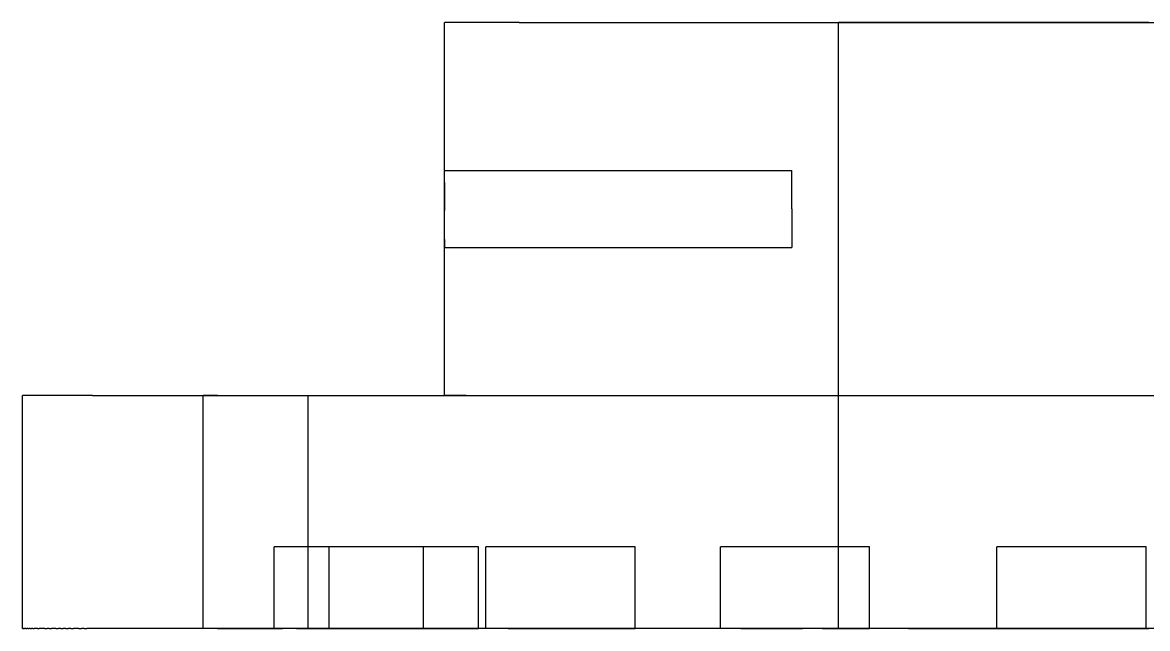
# Model space of a CAD drawing. Header units: millimetres. Extents: x -65 to 188, y -225 to 38.
# Drawn here: x -45 to 3.26, y -170 to -144 of the extents above; entities that cross this region are included whole.
import ezdxf

# ---------------------------------------------------------------- set-up
doc = ezdxf.new("R2010")
doc.units = ezdxf.units.MM
doc.layers.add('FRONT_XZ', color=7, linetype='Continuous')

msp = doc.modelspace()

# ---------------------------------------------------------------- linework, layer by layer
at = {"layer": 'FRONT_XZ'}
for p, q in [((-26.9, -160), (-26.9, -144)), ((-26.898, -144), (-26.9, -144)), ((-26.89, -144), (-26.898, -144)), ((-26.878, -144), (-26.89, -144)), ((-26.861, -144), (-26.878, -144)), ((-26.839, -144), (-26.861, -144)), ((-26.812, -144), (-26.839, -144)), ((-26.78, -144), (-26.812, -144)), ((-26.743, -144), (-26.78, -144)), ((-26.702, -144), (-26.743, -144)), ((-26.656, -144), (-26.702, -144)), ((-26.606, -144), (-26.656, -144)), ((-26.551, -144), (-26.606, -144)), ((-26.492, -144), (-26.551, -144)), ((-26.428, -144), (-26.492, -144)), ((-26.361, -144), (-26.428, -144)), ((-26.289, -144), (-26.361, -144)), ((-26.213, -144), (-26.289, -144)), ((-26.133, -144), (-26.213, -144)), ((-26.05, -144), (-26.133, -144)), ((-25.963, -144), (-26.05, -144)), ((-25.872, -144), (-25.963, -144)), ((-25.778, -144), (-25.872, -144)), ((-25.681, -144), (-25.778, -144)), ((-25.581, -144), (-25.681, -144)), ((-25.478, -144), (-25.581, -144)), ((-25.372, -144), (-25.478, -144)), ((-25.264, -144), (-25.372, -144)), ((-25.153, -144), (-25.264, -144)), ((-25.04, -144), (-25.153, -144)), ((-24.925, -144), (-25.04, -144)), ((-24.808, -144), (-24.925, -144)), ((-24.689, -144), (-24.808, -144)), ((-24.569, -144), (-24.689, -144)), ((-24.447, -144), (-24.569, -144)), ((-24.324, -144), (-24.447, -144)), ((-24.201, -144), (-24.324, -144)), ((-24.076, -144), (-24.201, -144)), ((-23.951, -144), (-24.076, -144)), ((-23.826, -144), (-23.951, -144)), ((-23.7, -144), (-23.826, -144)), ((-23.7, -144), (23.7, -144)), ((-10, -170), (-10, -144)), ((-9.992, -144), (-10, -144)), ((-9.968, -144), (-9.992, -144)), ((-9.929, -144), (-9.968, -144)), ((-9.874, -144), (-9.929, -144)), ((-9.803, -144), (-9.874, -144)), ((-9.717, -144), (-9.803, -144)), ((-9.615, -144), (-9.717, -144)), ((-9.498, -144), (-9.615, -144)), ((-9.366, -144), (-9.498, -144)), ((-9.22, -144), (-9.366, -144)), ((-9.058, -144), (-9.22, -144)), ((-8.883, -144), (-9.058, -144)), ((-8.693, -144), (-8.883, -144)), ((-8.49, -144), (-8.693, -144)), ((-8.273, -144), (-8.49, -144)), ((-8.043, -144), (-8.273, -144)), ((-7.801, -144), (-8.043, -144)), ((-7.546, -144), (-7.801, -144)), ((-7.279, -144), (-7.546, -144)), ((-7, -144), (-7.279, -144)), ((-6.711, -144), (-7, -144)), ((-6.411, -144), (-6.711, -144)), ((-6.101, -144), (-6.411, -144)), ((-5.781, -144), (-6.101, -144)), ((-5.452, -144), (-5.781, -144)), ((-5.114, -144), (-5.452, -144)), ((-4.769, -144), (-5.114, -144)), ((-4.415, -144), (-4.769, -144)), ((-4.055, -144), (-4.415, -144)), ((-3.689, -144), (-4.055, -144)), ((-3.316, -144), (-3.689, -144)), ((-2.939, -144), (-3.316, -144)), ((-2.556, -144), (-2.939, -144)), ((-2.17, -144), (-2.556, -144)), ((-1.78, -144), (-2.17, -144)), ((-1.387, -144), (-1.78, -144)), ((-0.993, -144), (-1.387, -144)), ((-0.596, -144), (-0.993, -144)), ((-0.199, -144), (-0.596, -144)), ((0.199, -144), (-0.199, -144)), ((0.596, -144), (0.199, -144)), ((0.993, -144), (0.596, -144)), ((1.387, -144), (0.993, -144)), ((1.78, -144), (1.387, -144)), ((2.17, -144), (1.78, -144)), ((2.556, -144), (2.17, -144)), ((2.939, -144), (2.556, -144)), ((3.316, -144), (2.939, -144)), ((-26.9, -150.353), (-26.9, -150.35)), ((-26.9, -150.35), (-12, -150.35)), ((-26.9, -150.358), (-26.9, -150.353)), ((-26.9, -150.366), (-26.9, -150.358)), ((-26.9, -150.376), (-26.9, -150.366)), ((-26.9, -150.389), (-26.9, -150.376)), ((-26.9, -150.405), (-26.9, -150.389)), ((-26.9, -150.423), (-26.9, -150.405)), ((-26.9, -150.443), (-26.9, -150.423)), ((-26.9, -150.466), (-26.9, -150.443)), ((-26.9, -150.492), (-26.9, -150.466)), ((-26.9, -150.52), (-26.9, -150.492)), ((-26.9, -150.55), (-26.9, -150.52)), ((-26.9, -150.582), (-26.9, -150.55)), ((-12, -150.353), (-12, -150.35)), ((-12, -150.358), (-12, -150.353)), ((-12, -150.366), (-12, -150.358)), ((-12, -150.376), (-12, -150.366)), ((-12, -150.389), (-12, -150.376)), ((-12, -150.405), (-12, -150.389)), ((-12, -150.423), (-12, -150.405)), ((-12, -150.443), (-12, -150.423)), ((-12, -150.466), (-12, -150.443)), ((-12, -150.492), (-12, -150.466)), ((-12, -150.52), (-12, -150.492)), ((-12, -150.55), (-12, -150.52)), ((-12, -150.582), (-12, -150.55)), ((-26.9, -150.617), (-26.9, -150.582)), ((-26.9, -150.654), (-26.9, -150.617)), ((-26.9, -150.693), (-26.9, -150.654)), ((-26.9, -150.734), (-26.9, -150.693)), ((-26.9, -150.777), (-26.9, -150.734)), ((-26.9, -150.822), (-26.9, -150.777)), ((-26.9, -150.869), (-26.9, -150.822)), ((-26.9, -150.869), (-26.9, -150.917)), ((-26.9, -150.917), (-26.9, -150.968)), ((-26.9, -150.968), (-26.9, -151.02)), ((-26.9, -151.02), (-26.9, -151.073)), ((-12, -150.617), (-12, -150.582)), ((-12, -150.654), (-12, -150.617)), ((-12, -150.693), (-12, -150.654)), ((-12, -150.734), (-12, -150.693)), ((-12, -150.777), (-12, -150.734)), ((-12, -150.822), (-12, -150.777)), ((-12, -150.869), (-12, -150.822)), ((-12, -150.917), (-12, -150.869)), ((-12, -150.968), (-12, -150.917)), ((-12, -151.02), (-12, -150.968)), ((-12, -151.073), (-12, -151.02)), ((-26.9, -151.073), (-26.9, -151.128)), ((-26.9, -151.128), (-26.9, -151.184)), ((-26.9, -151.184), (-26.9, -151.242)), ((-26.9, -151.242), (-26.9, -151.301)), ((-26.9, -151.301), (-26.9, -151.361)), ((-26.9, -151.361), (-26.9, -151.422)), ((-26.9, -151.422), (-26.9, -151.484)), ((-26.9, -151.484), (-26.9, -151.547)), ((-12, -151.128), (-12, -151.073)), ((-12, -151.184), (-12, -151.128)), ((-12, -151.242), (-12, -151.184)), ((-12, -151.301), (-12, -151.242)), ((-12, -151.361), (-12, -151.301)), ((-12, -151.422), (-12, -151.361)), ((-12, -151.484), (-12, -151.422)), ((-12, -151.547), (-12, -151.484)), ((-26.9, -151.547), (-26.9, -151.61)), ((-26.9, -151.61), (-26.9, -151.674)), ((-26.9, -151.674), (-26.9, -151.739)), ((-26.9, -151.739), (-26.9, -151.804)), ((-26.9, -151.804), (-26.9, -151.869)), ((-26.9, -151.869), (-26.9, -151.934)), ((-26.9, -151.934), (-26.9, -152)), ((-26.9, -152), (-26.9, -152.066)), ((-12, -151.61), (-12, -151.547)), ((-12, -151.674), (-12, -151.61)), ((-12, -151.739), (-12, -151.674)), ((-12, -151.804), (-12, -151.739)), ((-12, -151.869), (-12, -151.804)), ((-12, -151.934), (-12, -151.869)), ((-12, -152), (-12, -151.934)), ((-12, -152), (-12, -152.066)), ((-26.9, -152.131), (-26.9, -152.066)), ((-26.9, -152.196), (-26.9, -152.131)), ((-26.9, -152.261), (-26.9, -152.196)), ((-26.9, -152.326), (-26.9, -152.261)), ((-26.9, -152.39), (-26.9, -152.326)), ((-26.9, -152.453), (-26.9, -152.39)), ((-26.9, -152.516), (-26.9, -152.453)), ((-12, -152.066), (-12, -152.131)), ((-12, -152.131), (-12, -152.196)), ((-12, -152.196), (-12, -152.261)), ((-12, -152.261), (-12, -152.326)), ((-12, -152.326), (-12, -152.39)), ((-12, -152.39), (-12, -152.453)), ((-12, -152.453), (-12, -152.516)), ((-26.9, -152.578), (-26.9, -152.516)), ((-26.9, -152.639), (-26.9, -152.578)), ((-26.9, -152.699), (-26.9, -152.639)), ((-26.9, -152.758), (-26.9, -152.699)), ((-26.9, -152.816), (-26.9, -152.758)), ((-26.9, -152.872), (-26.9, -152.816)), ((-26.9, -152.927), (-26.9, -152.872)), ((-26.9, -152.98), (-26.9, -152.927)), ((-12, -152.516), (-12, -152.578)), ((-12, -152.578), (-12, -152.639)), ((-12, -152.639), (-12, -152.699)), ((-12, -152.699), (-12, -152.758)), ((-12, -152.758), (-12, -152.816)), ((-12, -152.816), (-12, -152.872)), ((-12, -152.872), (-12, -152.927)), ((-12, -152.927), (-12, -152.98)), ((-26.9, -153.032), (-26.9, -152.98)), ((-26.9, -153.083), (-26.9, -153.032)), ((-26.9, -153.131), (-26.9, -153.083)), ((-26.9, -153.178), (-26.9, -153.131)), ((-26.9, -153.223), (-26.9, -153.178)), ((-26.9, -153.266), (-26.9, -153.223)), ((-26.9, -153.307), (-26.9, -153.266)), ((-26.9, -153.307), (-26.9, -153.346)), ((-26.9, -153.346), (-26.9, -153.383)), ((-26.9, -153.383), (-26.9, -153.418)), ((-26.9, -153.418), (-26.9, -153.45)), ((-26.9, -153.45), (-26.9, -153.48)), ((-12, -152.98), (-12, -153.032)), ((-12, -153.032), (-12, -153.083)), ((-12, -153.083), (-12, -153.131)), ((-12, -153.131), (-12, -153.178)), ((-12, -153.178), (-12, -153.223)), ((-12, -153.223), (-12, -153.266)), ((-12, -153.266), (-12, -153.307)), ((-12, -153.307), (-12, -153.346)), ((-12, -153.346), (-12, -153.383)), ((-12, -153.383), (-12, -153.418)), ((-12, -153.418), (-12, -153.45)), ((-12, -153.45), (-12, -153.48)), ((-26.9, -153.48), (-26.9, -153.508)), ((-26.9, -153.508), (-26.9, -153.534)), ((-26.9, -153.534), (-26.9, -153.557)), ((-26.9, -153.557), (-26.9, -153.577)), ((-26.9, -153.577), (-26.9, -153.595)), ((-26.9, -153.595), (-26.9, -153.611)), ((-26.9, -153.611), (-26.9, -153.624)), ((-26.9, -153.624), (-26.9, -153.634)), ((-26.9, -153.634), (-26.9, -153.642)), ((-26.9, -153.642), (-26.9, -153.647)), ((-26.9, -153.647), (-26.9, -153.65)), ((-26.9, -153.65), (-12, -153.65)), ((-12, -153.48), (-12, -153.508)), ((-12, -153.508), (-12, -153.534)), ((-12, -153.534), (-12, -153.557)), ((-12, -153.557), (-12, -153.577)), ((-12, -153.577), (-12, -153.595)), ((-12, -153.595), (-12, -153.611)), ((-12, -153.611), (-12, -153.624)), ((-12, -153.624), (-12, -153.634)), ((-12, -153.634), (-12, -153.642)), ((-12, -153.642), (-12, -153.647)), ((-12, -153.647), (-12, -153.65)), ((-45, -170), (-45, -160)), ((-44.998, -160), (-45, -160)), ((-44.991, -160), (-44.998, -160)), ((-44.979, -160), (-44.991, -160)), ((-44.963, -160), (-44.979, -160)), ((-44.942, -160), (-44.963, -160)), ((-44.917, -160), (-44.942, -160)), ((-44.887, -160), (-44.917, -160)), ((-44.853, -160), (-44.887, -160)), ((-44.815, -160), (-44.853, -160)), ((-44.772, -160), (-44.815, -160)), ((-44.724, -160), (-44.772, -160)), ((-44.673, -160), (-44.724, -160)), ((-44.617, -160), (-44.673, -160)), ((-44.558, -160), (-44.617, -160)), ((-44.494, -160), (-44.558, -160)), ((-44.427, -160), (-44.494, -160)), ((-44.356, -160), (-44.427, -160)), ((-44.281, -160), (-44.356, -160)), ((-44.203, -160), (-44.281, -160)), ((-44.121, -160), (-44.203, -160)), ((-44.036, -160), (-44.121, -160)), ((-43.948, -160), (-44.036, -160)), ((-43.857, -160), (-43.948, -160)), ((-43.763, -160), (-43.857, -160)), ((-43.667, -160), (-43.763, -160)), ((-43.567, -160), (-43.667, -160)), ((-43.466, -160), (-43.567, -160)), ((-43.362, -160), (-43.466, -160)), ((-43.256, -160), (-43.362, -160)), ((-43.148, -160), (-43.256, -160)), ((-43.038, -160), (-43.148, -160)), ((-42.927, -160), (-43.038, -160)), ((-42.814, -160), (-42.927, -160)), ((-42.7, -160), (-42.814, -160)), ((-42.585, -160), (-42.7, -160)), ((-42.469, -160), (-42.585, -160)), ((-42.353, -160), (-42.469, -160)), ((-42.235, -160), (-42.353, -160)), ((-42.118, -160), (-42.235, -160)), ((-42, -160), (-42.118, -160)), ((-42, -160), (42, -160)), ((-37.25, -170), (-37.25, -160)), ((-37.248, -160), (-37.25, -160)), ((-37.243, -160), (-37.248, -160)), ((-37.234, -160), (-37.243, -160)), ((-37.222, -160), (-37.234, -160)), ((-37.206, -160), (-37.222, -160)), ((-37.186, -160), (-37.206, -160)), ((-37.163, -160), (-37.186, -160)), ((-37.137, -160), (-37.163, -160)), ((-37.107, -160), (-37.137, -160)), ((-37.074, -160), (-37.107, -160)), ((-37.038, -160), (-37.074, -160)), ((-36.999, -160), (-37.038, -160)), ((-36.956, -160), (-36.999, -160)), ((-36.91, -160), (-36.956, -160)), ((-36.861, -160), (-36.91, -160)), ((-36.81, -160), (-36.861, -160)), ((-36.755, -160), (-36.81, -160)), ((-36.698, -160), (-36.755, -160)), ((-36.638, -160), (-36.698, -160)), ((-36.638, -160), (-36.575, -160)), ((-36.575, -160), (-36.51, -160)), ((-36.51, -160), (-36.442, -160)), ((-36.442, -160), (-36.373, -160)), ((-36.373, -160), (-36.301, -160)), ((-36.301, -160), (-36.227, -160)), ((-36.227, -160), (-36.151, -160)), ((-36.151, -160), (-36.073, -160)), ((-36.073, -160), (-35.993, -160)), ((-35.993, -160), (-35.912, -160)), ((-35.912, -160), (-35.83, -160)), ((-35.83, -160), (-35.746, -160)), ((-35.746, -160), (-35.661, -160)), ((-35.661, -160), (-35.575, -160)), ((-35.575, -160), (-35.488, -160)), ((-35.488, -160), (-35.4, -160)), ((-35.4, -160), (-35.312, -160)), ((-35.312, -160), (-35.223, -160)), ((-35.223, -160), (-35.134, -160)), ((-35.134, -160), (-35.045, -160)), ((-35.045, -160), (-34.955, -160)), ((-34.955, -160), (-34.866, -160)), ((-34.866, -160), (-34.777, -160)), ((-34.777, -160), (-34.688, -160)), ((-34.688, -160), (-34.6, -160)), ((-34.6, -160), (-34.512, -160)), ((-34.512, -160), (-34.425, -160)), ((-34.425, -160), (-34.339, -160)), ((-34.339, -160), (-34.254, -160)), ((-34.254, -160), (-34.17, -160)), ((-34.17, -160), (-34.088, -160)), ((-34.088, -160), (-34.007, -160)), ((-34.007, -160), (-33.927, -160)), ((-33.927, -160), (-33.849, -160)), ((-33.849, -160), (-33.773, -160)), ((-33.773, -160), (-33.699, -160)), ((-33.699, -160), (-33.627, -160)), ((-33.627, -160), (-33.558, -160)), ((-33.558, -160), (-33.49, -160)), ((-33.49, -160), (-33.425, -160)), ((-33.425, -160), (-33.362, -160)), ((-33.362, -160), (-33.302, -160)), ((-33.302, -160), (-33.245, -160)), ((-33.245, -160), (-33.19, -160)), ((-33.19, -160), (-33.139, -160)), ((-33.139, -160), (-33.09, -160)), ((-33.09, -160), (-33.044, -160)), ((-33.044, -160), (-33.001, -160)), ((-33.001, -160), (-32.962, -160)), ((-32.962, -160), (-32.926, -160)), ((-32.926, -160), (-32.893, -160)), ((-32.893, -160), (-32.863, -160)), ((-32.863, -160), (-32.837, -160)), ((-32.837, -160), (-32.814, -160)), ((-32.814, -160), (-32.794, -160)), ((-32.794, -160), (-32.778, -160)), ((-32.778, -160), (-32.766, -160)), ((-32.766, -160), (-32.757, -160)), ((-32.757, -160), (-32.752, -160)), ((-32.752, -160), (-32.75, -160)), ((-32.75, -170), (-32.75, -160)), ((-26.898, -160), (-26.9, -160)), ((-26.89, -160), (-26.898, -160)), ((-26.878, -160), (-26.89, -160)), ((-26.861, -160), (-26.878, -160)), ((-26.839, -160), (-26.861, -160)), ((-26.812, -160), (-26.839, -160)), ((-26.78, -160), (-26.812, -160)), ((-26.743, -160), (-26.78, -160)), ((-26.702, -160), (-26.743, -160)), ((-26.656, -160), (-26.702, -160)), ((-26.606, -160), (-26.656, -160)), ((-26.551, -160), (-26.606, -160)), ((-26.492, -160), (-26.551, -160)), ((-26.428, -160), (-26.492, -160)), ((-26.361, -160), (-26.428, -160)), ((-26.289, -160), (-26.361, -160)), ((-26.213, -160), (-26.289, -160)), ((-26.133, -160), (-26.213, -160)), ((-26.05, -160), (-26.133, -160)), ((-25.963, -160), (-26.05, -160)), ((-25.963, -160), (-25.872, -160)), ((-25.872, -160), (-25.778, -160)), ((-25.778, -160), (-25.681, -160)), ((-25.681, -160), (-25.581, -160)), ((-25.581, -160), (-25.478, -160)), ((-25.478, -160), (-25.372, -160)), ((-25.372, -160), (-25.264, -160)), ((-25.264, -160), (-25.153, -160)), ((-25.153, -160), (-25.04, -160)), ((-25.04, -160), (-24.925, -160)), ((-24.925, -160), (-24.808, -160)), ((-24.808, -160), (-24.689, -160)), ((-24.689, -160), (-24.569, -160)), ((-24.569, -160), (-24.447, -160)), ((-24.447, -160), (-24.324, -160)), ((-24.324, -160), (-24.201, -160)), ((-24.201, -160), (-24.076, -160)), ((-24.076, -160), (-23.951, -160)), ((-23.951, -160), (-23.826, -160)), ((-23.826, -160), (-23.7, -160)), ((-23.7, -160), (23.7, -160)), ((-34.2, -170), (-34.2, -166.5)), ((-34.197, -166.5), (-34.2, -166.5)), ((-34.19, -166.5), (-34.197, -166.5)), ((-34.177, -166.5), (-34.19, -166.5)), ((-34.16, -166.5), (-34.177, -166.5)), ((-34.137, -166.5), (-34.16, -166.5)), ((-34.109, -166.5), (-34.137, -166.5)), ((-34.077, -166.5), (-34.109, -166.5)), ((-34.039, -166.5), (-34.077, -166.5)), ((-33.997, -166.5), (-34.039, -166.5)), ((-33.95, -166.5), (-33.997, -166.5)), ((-33.899, -166.5), (-33.95, -166.5)), ((-33.843, -166.5), (-33.899, -166.5)), ((-33.782, -166.5), (-33.843, -166.5)), ((-33.717, -166.5), (-33.782, -166.5)), ((-33.647, -166.5), (-33.717, -166.5)), ((-33.574, -166.5), (-33.647, -166.5)), ((-33.496, -166.5), (-33.574, -166.5)), ((-33.415, -166.5), (-33.496, -166.5)), ((-33.329, -166.5), (-33.415, -166.5)), ((-33.24, -166.5), (-33.329, -166.5)), ((-33.148, -166.5), (-33.24, -166.5)), ((-33.051, -166.5), (-33.148, -166.5)), ((-32.952, -166.5), (-33.051, -166.5)), ((-32.85, -166.5), (-32.952, -166.5)), ((-32.745, -166.5), (-32.85, -166.5)), ((-32.637, -166.5), (-32.745, -166.5)), ((-32.526, -166.5), (-32.637, -166.5)), ((-32.413, -166.5), (-32.526, -166.5)), ((-32.298, -166.5), (-32.413, -166.5)), ((-32.18, -166.5), (-32.298, -166.5)), ((-32.061, -166.5), (-32.18, -166.5)), ((-31.94, -166.5), (-32.061, -166.5)), ((-31.818, -166.5), (-31.94, -166.5)), ((-31.84, -170), (-31.84, -166.5)), ((-31.838, -166.5), (-31.84, -166.5)), ((-31.83, -166.5), (-31.838, -166.5)), ((-31.818, -166.5), (-31.83, -166.5)), ((-31.8, -166.5), (-31.818, -166.5)), ((-31.694, -166.5), (-31.818, -166.5)), ((-31.777, -166.5), (-31.8, -166.5)), ((-31.75, -166.5), (-31.777, -166.5)), ((-31.717, -166.5), (-31.75, -166.5)), ((-31.68, -166.5), (-31.717, -166.5)), ((-31.57, -166.5), (-31.694, -166.5)), ((-31.637, -166.5), (-31.68, -166.5)), ((-31.591, -166.5), (-31.637, -166.5)), ((-31.539, -166.5), (-31.591, -166.5)), ((-31.444, -166.5), (-31.57, -166.5)), ((-31.483, -166.5), (-31.539, -166.5)), ((-31.422, -166.5), (-31.483, -166.5)), ((-31.318, -166.5), (-31.444, -166.5)), ((-31.357, -166.5), (-31.422, -166.5)), ((-31.288, -166.5), (-31.357, -166.5)), ((-31.191, -166.5), (-31.318, -166.5)), ((-31.214, -166.5), (-31.288, -166.5)), ((-31.136, -166.5), (-31.214, -166.5)), ((-31.064, -166.5), (-31.191, -166.5)), ((-31.055, -166.5), (-31.136, -166.5)), ((-30.936, -166.5), (-31.064, -166.5)), ((-30.969, -166.5), (-31.055, -166.5)), ((-30.88, -166.5), (-30.969, -166.5)), ((-30.809, -166.5), (-30.936, -166.5)), ((-30.788, -166.5), (-30.88, -166.5)), ((-30.682, -166.5), (-30.809, -166.5)), ((-30.692, -166.5), (-30.788, -166.5)), ((-30.593, -166.5), (-30.692, -166.5)), ((-30.556, -166.5), (-30.682, -166.5)), ((-30.49, -166.5), (-30.593, -166.5)), ((-30.43, -166.5), (-30.556, -166.5)), ((-30.385, -166.5), (-30.49, -166.5)), ((-30.306, -166.5), (-30.43, -166.5)), ((-30.277, -166.5), (-30.385, -166.5)), ((-30.182, -166.5), (-30.306, -166.5)), ((-30.166, -166.5), (-30.277, -166.5)), ((-30.06, -166.5), (-30.182, -166.5)), ((-30.053, -166.5), (-30.166, -166.5)), ((-29.939, -166.5), (-30.06, -166.5)), ((-29.938, -166.5), (-30.053, -166.5)), ((-29.82, -166.5), (-29.939, -166.5)), ((-29.821, -166.5), (-29.938, -166.5)), ((-29.701, -166.5), (-29.821, -166.5)), ((-29.702, -166.5), (-29.82, -166.5)), ((-29.587, -166.5), (-29.702, -166.5)), ((-29.581, -166.5), (-29.701, -166.5)), ((-29.474, -166.5), (-29.587, -166.5)), ((-29.458, -166.5), (-29.581, -166.5)), ((-29.363, -166.5), (-29.474, -166.5)), ((-29.335, -166.5), (-29.458, -166.5)), ((-29.255, -166.5), (-29.363, -166.5)), ((-29.21, -166.5), (-29.335, -166.5)), ((-29.15, -166.5), (-29.255, -166.5)), ((-29.084, -166.5), (-29.21, -166.5)), ((-29.048, -166.5), (-29.15, -166.5)), ((-28.958, -166.5), (-29.084, -166.5)), ((-28.948, -166.5), (-29.048, -166.5)), ((-28.831, -166.5), (-28.958, -166.5)), ((-28.852, -166.5), (-28.948, -166.5)), ((-28.76, -166.5), (-28.852, -166.5)), ((-28.704, -166.5), (-28.831, -166.5)), ((-28.671, -166.5), (-28.76, -166.5)), ((-28.577, -166.5), (-28.704, -166.5)), ((-28.585, -166.5), (-28.671, -166.5)), ((-28.504, -166.5), (-28.585, -166.5)), ((-28.449, -166.5), (-28.577, -166.5)), ((-28.426, -166.5), (-28.504, -166.5)), ((-28.323, -166.5), (-28.449, -166.5)), ((-28.353, -166.5), (-28.426, -166.5)), ((-28.283, -166.5), (-28.353, -166.5)), ((-28.196, -166.5), (-28.323, -166.5)), ((-28.218, -166.5), (-28.283, -166.5)), ((-28.157, -166.5), (-28.218, -166.5)), ((-28.071, -166.5), (-28.196, -166.5)), ((-28.101, -166.5), (-28.157, -166.5)), ((-28.05, -166.5), (-28.101, -166.5)), ((-27.946, -166.5), (-28.071, -166.5)), ((-28.003, -166.5), (-28.05, -166.5)), ((-27.961, -166.5), (-28.003, -166.5)), ((-27.923, -166.5), (-27.961, -166.5)), ((-27.822, -166.5), (-27.946, -166.5)), ((-27.891, -166.5), (-27.923, -166.5)), ((-27.863, -166.5), (-27.891, -166.5)), ((-27.84, -166.5), (-27.863, -166.5)), ((-27.823, -166.5), (-27.84, -166.5)), ((-27.81, -166.5), (-27.823, -166.5)), ((-27.7, -166.5), (-27.822, -166.5)), ((-27.803, -166.5), (-27.81, -166.5)), ((-27.8, -166.5), (-27.803, -166.5)), ((-27.8, -170), (-27.8, -166.5)), ((-27.579, -166.5), (-27.7, -166.5)), ((-27.46, -166.5), (-27.579, -166.5)), ((-27.343, -166.5), (-27.46, -166.5)), ((-27.227, -166.5), (-27.343, -166.5)), ((-27.114, -166.5), (-27.227, -166.5)), ((-27.004, -166.5), (-27.114, -166.5)), ((-26.896, -166.5), (-27.004, -166.5)), ((-26.79, -166.5), (-26.896, -166.5)), ((-26.688, -166.5), (-26.79, -166.5)), ((-26.589, -166.5), (-26.688, -166.5)), ((-26.493, -166.5), (-26.589, -166.5)), ((-26.4, -166.5), (-26.493, -166.5)), ((-26.311, -166.5), (-26.4, -166.5)), ((-26.226, -166.5), (-26.311, -166.5)), ((-26.144, -166.5), (-26.226, -166.5)), ((-26.066, -166.5), (-26.144, -166.5)), ((-25.993, -166.5), (-26.066, -166.5)), ((-25.924, -166.5), (-25.993, -166.5)), ((-25.858, -166.5), (-25.924, -166.5)), ((-25.798, -166.5), (-25.858, -166.5)), ((-25.742, -166.5), (-25.798, -166.5)), ((-25.69, -166.5), (-25.742, -166.5)), ((-25.643, -166.5), (-25.69, -166.5)), ((-25.601, -166.5), (-25.643, -166.5)), ((-25.563, -166.5), (-25.601, -166.5)), ((-25.531, -166.5), (-25.563, -166.5)), ((-25.503, -166.5), (-25.531, -166.5)), ((-25.481, -166.5), (-25.503, -166.5)), ((-25.463, -166.5), (-25.481, -166.5)), ((-25.45, -166.5), (-25.463, -166.5)), ((-25.443, -166.5), (-25.45, -166.5)), ((-25.44, -166.5), (-25.443, -166.5)), ((-25.44, -170), (-25.44, -166.5)), ((-25.12, -170), (-25.12, -166.5)), ((-25.118, -166.5), (-25.12, -166.5)), ((-25.11, -166.5), (-25.118, -166.5)), ((-25.098, -166.5), (-25.11, -166.5)), ((-25.08, -166.5), (-25.098, -166.5)), ((-25.057, -166.5), (-25.08, -166.5)), ((-25.03, -166.5), (-25.057, -166.5)), ((-24.997, -166.5), (-25.03, -166.5)), ((-24.96, -166.5), (-24.997, -166.5)), ((-24.918, -166.5), (-24.96, -166.5)), ((-24.871, -166.5), (-24.918, -166.5)), ((-24.819, -166.5), (-24.871, -166.5)), ((-24.763, -166.5), (-24.819, -166.5)), ((-24.702, -166.5), (-24.763, -166.5)), ((-24.637, -166.5), (-24.702, -166.5)), ((-24.568, -166.5), (-24.637, -166.5)), ((-24.494, -166.5), (-24.568, -166.5)), ((-24.416, -166.5), (-24.494, -166.5)), ((-24.335, -166.5), (-24.416, -166.5)), ((-24.25, -166.5), (-24.335, -166.5)), ((-24.16, -166.5), (-24.25, -166.5)), ((-24.068, -166.5), (-24.16, -166.5)), ((-23.972, -166.5), (-24.068, -166.5)), ((-23.873, -166.5), (-23.972, -166.5)), ((-23.77, -166.5), (-23.873, -166.5)), ((-23.665, -166.5), (-23.77, -166.5)), ((-23.557, -166.5), (-23.665, -166.5)), ((-23.446, -166.5), (-23.557, -166.5)), ((-23.333, -166.5), (-23.446, -166.5)), ((-23.218, -166.5), (-23.333, -166.5)), ((-23.101, -166.5), (-23.218, -166.5)), ((-22.981, -166.5), (-23.101, -166.5)), ((-22.861, -166.5), (-22.981, -166.5)), ((-22.738, -166.5), (-22.861, -166.5)), ((-22.615, -166.5), (-22.738, -166.5)), ((-22.49, -166.5), (-22.615, -166.5)), ((-22.364, -166.5), (-22.49, -166.5)), ((-22.238, -166.5), (-22.364, -166.5)), ((-22.111, -166.5), (-22.238, -166.5)), ((-21.984, -166.5), (-22.111, -166.5)), ((-21.857, -166.5), (-21.984, -166.5)), ((-21.73, -166.5), (-21.857, -166.5)), ((-21.603, -166.5), (-21.73, -166.5)), ((-21.476, -166.5), (-21.603, -166.5)), ((-21.351, -166.5), (-21.476, -166.5)), ((-21.226, -166.5), (-21.351, -166.5)), ((-21.102, -166.5), (-21.226, -166.5)), ((-20.98, -166.5), (-21.102, -166.5)), ((-20.859, -166.5), (-20.98, -166.5)), ((-20.74, -166.5), (-20.859, -166.5)), ((-20.623, -166.5), (-20.74, -166.5)), ((-20.507, -166.5), (-20.623, -166.5)), ((-20.394, -166.5), (-20.507, -166.5)), ((-20.284, -166.5), (-20.394, -166.5)), ((-20.176, -166.5), (-20.284, -166.5)), ((-20.07, -166.5), (-20.176, -166.5)), ((-19.968, -166.5), (-20.07, -166.5)), ((-19.869, -166.5), (-19.968, -166.5)), ((-19.773, -166.5), (-19.869, -166.5)), ((-19.68, -166.5), (-19.773, -166.5)), ((-19.591, -166.5), (-19.68, -166.5)), ((-19.506, -166.5), (-19.591, -166.5)), ((-19.424, -166.5), (-19.506, -166.5)), ((-19.346, -166.5), (-19.424, -166.5)), ((-19.273, -166.5), (-19.346, -166.5)), ((-19.204, -166.5), (-19.273, -166.5)), ((-19.138, -166.5), (-19.204, -166.5)), ((-19.078, -166.5), (-19.138, -166.5)), ((-19.022, -166.5), (-19.078, -166.5)), ((-18.97, -166.5), (-19.022, -166.5)), ((-18.923, -166.5), (-18.97, -166.5)), ((-18.881, -166.5), (-18.923, -166.5)), ((-18.843, -166.5), (-18.881, -166.5)), ((-18.811, -166.5), (-18.843, -166.5)), ((-18.783, -166.5), (-18.811, -166.5)), ((-18.761, -166.5), (-18.783, -166.5)), ((-18.743, -166.5), (-18.761, -166.5)), ((-18.73, -166.5), (-18.743, -166.5)), ((-18.723, -166.5), (-18.73, -166.5)), ((-18.72, -166.5), (-18.723, -166.5)), ((-18.72, -170), (-18.72, -166.5)), ((-15.063, -170), (-15.063, -166.5)), ((-15.061, -166.5), (-15.063, -166.5)), ((-15.053, -166.5), (-15.061, -166.5)), ((-15.04, -166.5), (-15.053, -166.5)), ((-15.023, -166.5), (-15.04, -166.5)), ((-15, -166.5), (-15.023, -166.5)), ((-14.973, -166.5), (-15, -166.5)), ((-14.94, -166.5), (-14.973, -166.5)), ((-14.903, -166.5), (-14.94, -166.5)), ((-14.86, -166.5), (-14.903, -166.5)), ((-14.813, -166.5), (-14.86, -166.5)), ((-14.762, -166.5), (-14.813, -166.5)), ((-14.706, -166.5), (-14.762, -166.5)), ((-14.645, -166.5), (-14.706, -166.5)), ((-14.58, -166.5), (-14.645, -166.5)), ((-14.511, -166.5), (-14.58, -166.5)), ((-14.437, -166.5), (-14.511, -166.5)), ((-14.359, -166.5), (-14.437, -166.5)), ((-14.278, -166.5), (-14.359, -166.5)), ((-14.192, -166.5), (-14.278, -166.5)), ((-14.103, -166.5), (-14.192, -166.5)), ((-14.011, -166.5), (-14.103, -166.5)), ((-13.915, -166.5), (-14.011, -166.5)), ((-13.815, -166.5), (-13.915, -166.5)), ((-13.713, -166.5), (-13.815, -166.5)), ((-13.608, -166.5), (-13.713, -166.5)), ((-13.5, -166.5), (-13.608, -166.5)), ((-13.389, -166.5), (-13.5, -166.5)), ((-13.276, -166.5), (-13.389, -166.5)), ((-13.161, -166.5), (-13.276, -166.5)), ((-13.044, -166.5), (-13.161, -166.5)), ((-12.924, -166.5), (-13.044, -166.5)), ((-12.804, -166.5), (-12.924, -166.5)), ((-12.681, -166.5), (-12.804, -166.5)), ((-12.558, -166.5), (-12.681, -166.5)), ((-12.433, -166.5), (-12.558, -166.5)), ((-12.307, -166.5), (-12.433, -166.5)), ((-12.181, -166.5), (-12.307, -166.5)), ((-12.054, -166.5), (-12.181, -166.5)), ((-11.927, -166.5), (-12.054, -166.5)), ((-11.8, -166.5), (-11.927, -166.5)), ((-11.672, -166.5), (-11.8, -166.5)), ((-11.546, -166.5), (-11.672, -166.5)), ((-11.419, -166.5), (-11.546, -166.5)), ((-11.294, -166.5), (-11.419, -166.5)), ((-11.169, -166.5), (-11.294, -166.5)), ((-11.045, -166.5), (-11.169, -166.5)), ((-10.923, -166.5), (-11.045, -166.5)), ((-10.802, -166.5), (-10.923, -166.5)), ((-10.683, -166.5), (-10.802, -166.5)), ((-10.566, -166.5), (-10.683, -166.5)), ((-10.45, -166.5), (-10.566, -166.5)), ((-10.337, -166.5), (-10.45, -166.5)), ((-10.227, -166.5), (-10.337, -166.5)), ((-10.119, -166.5), (-10.227, -166.5)), ((-10.013, -166.5), (-10.119, -166.5)), ((-9.911, -166.5), (-10.013, -166.5)), ((-9.812, -166.5), (-9.911, -166.5)), ((-9.716, -166.5), (-9.812, -166.5)), ((-9.623, -166.5), (-9.716, -166.5)), ((-9.534, -166.5), (-9.623, -166.5)), ((-9.449, -166.5), (-9.534, -166.5)), ((-9.367, -166.5), (-9.449, -166.5)), ((-9.289, -166.5), (-9.367, -166.5)), ((-9.216, -166.5), (-9.289, -166.5)), ((-9.146, -166.5), (-9.216, -166.5)), ((-9.081, -166.5), (-9.146, -166.5)), ((-9.021, -166.5), (-9.081, -166.5)), ((-8.964, -166.5), (-9.021, -166.5)), ((-8.913, -166.5), (-8.964, -166.5)), ((-8.866, -166.5), (-8.913, -166.5)), ((-8.824, -166.5), (-8.866, -166.5)), ((-8.786, -166.5), (-8.824, -166.5)), ((-8.754, -166.5), (-8.786, -166.5)), ((-8.726, -166.5), (-8.754, -166.5)), ((-8.704, -166.5), (-8.726, -166.5)), ((-8.686, -166.5), (-8.704, -166.5)), ((-8.673, -166.5), (-8.686, -166.5)), ((-8.666, -166.5), (-8.673, -166.5)), ((-8.663, -166.5), (-8.666, -166.5)), ((-8.663, -170), (-8.663, -166.5)), ((-3.2, -170), (-3.2, -166.5)), ((-3.197, -166.5), (-3.2, -166.5)), ((-3.19, -166.5), (-3.197, -166.5)), ((-3.177, -166.5), (-3.19, -166.5)), ((-3.16, -166.5), (-3.177, -166.5)), ((-3.137, -166.5), (-3.16, -166.5)), ((-3.109, -166.5), (-3.137, -166.5)), ((-3.077, -166.5), (-3.109, -166.5)), ((-3.039, -166.5), (-3.077, -166.5)), ((-2.997, -166.5), (-3.039, -166.5)), ((-2.95, -166.5), (-2.997, -166.5)), ((-2.899, -166.5), (-2.95, -166.5)), ((-2.843, -166.5), (-2.899, -166.5)), ((-2.782, -166.5), (-2.843, -166.5)), ((-2.717, -166.5), (-2.782, -166.5)), ((-2.647, -166.5), (-2.717, -166.5)), ((-2.574, -166.5), (-2.647, -166.5)), ((-2.496, -166.5), (-2.574, -166.5)), ((-2.415, -166.5), (-2.496, -166.5)), ((-2.329, -166.5), (-2.415, -166.5)), ((-2.24, -166.5), (-2.329, -166.5)), ((-2.148, -166.5), (-2.24, -166.5)), ((-2.051, -166.5), (-2.148, -166.5)), ((-1.952, -166.5), (-2.051, -166.5)), ((-1.85, -166.5), (-1.952, -166.5)), ((-1.745, -166.5), (-1.85, -166.5)), ((-1.637, -166.5), (-1.745, -166.5)), ((-1.526, -166.5), (-1.637, -166.5)), ((-1.413, -166.5), (-1.526, -166.5)), ((-1.298, -166.5), (-1.413, -166.5)), ((-1.18, -166.5), (-1.298, -166.5)), ((-1.061, -166.5), (-1.18, -166.5)), ((-0.94, -166.5), (-1.061, -166.5)), ((-0.818, -166.5), (-0.94, -166.5)), ((-0.694, -166.5), (-0.818, -166.5)), ((-0.57, -166.5), (-0.694, -166.5)), ((-0.444, -166.5), (-0.57, -166.5)), ((-0.318, -166.5), (-0.444, -166.5)), ((-0.191, -166.5), (-0.318, -166.5)), ((-0.064, -166.5), (-0.191, -166.5)), ((0.064, -166.5), (-0.064, -166.5)), ((0.191, -166.5), (0.064, -166.5)), ((0.318, -166.5), (0.191, -166.5)), ((0.444, -166.5), (0.318, -166.5)), ((0.57, -166.5), (0.444, -166.5)), ((0.694, -166.5), (0.57, -166.5)), ((0.818, -166.5), (0.694, -166.5)), ((0.94, -166.5), (0.818, -166.5)), ((1.061, -166.5), (0.94, -166.5)), ((1.18, -166.5), (1.061, -166.5)), ((1.298, -166.5), (1.18, -166.5)), ((1.413, -166.5), (1.298, -166.5)), ((1.526, -166.5), (1.413, -166.5)), ((1.637, -166.5), (1.526, -166.5)), ((1.745, -166.5), (1.637, -166.5)), ((1.85, -166.5), (1.745, -166.5)), ((1.952, -166.5), (1.85, -166.5)), ((2.051, -166.5), (1.952, -166.5)), ((2.148, -166.5), (2.051, -166.5)), ((2.24, -166.5), (2.148, -166.5)), ((2.329, -166.5), (2.24, -166.5)), ((2.415, -166.5), (2.329, -166.5)), ((2.496, -166.5), (2.415, -166.5)), ((2.574, -166.5), (2.496, -166.5)), ((2.647, -166.5), (2.574, -166.5)), ((2.717, -166.5), (2.647, -166.5)), ((2.782, -166.5), (2.717, -166.5)), ((2.843, -166.5), (2.782, -166.5)), ((2.899, -166.5), (2.843, -166.5)), ((2.95, -166.5), (2.899, -166.5)), ((2.997, -166.5), (2.95, -166.5)), ((3.039, -166.5), (2.997, -166.5)), ((3.077, -166.5), (3.039, -166.5)), ((3.109, -166.5), (3.077, -166.5)), ((3.137, -166.5), (3.109, -166.5)), ((3.16, -166.5), (3.137, -166.5)), ((3.177, -166.5), (3.16, -166.5)), ((3.19, -166.5), (3.177, -166.5)), ((3.197, -166.5), (3.19, -166.5)), ((3.2, -166.5), (3.197, -166.5)), ((3.2, -170), (3.2, -166.5)), ((-44.998, -170), (-45, -170)), ((-44.998, -170), (-44.991, -170)), ((-44.979, -170), (-44.991, -170)), ((-44.979, -170), (-44.963, -170)), ((-44.942, -170), (-44.963, -170)), ((-44.942, -170), (-44.917, -170)), ((-44.887, -170), (-44.917, -170)), ((-44.853, -170), (-44.887, -170)), ((-44.853, -170), (-44.815, -170)), ((-44.772, -170), (-44.815, -170)), ((-44.772, -170), (-44.724, -170)), ((-44.673, -170), (-44.724, -170)), ((-44.673, -170), (-44.617, -170)), ((-44.558, -170), (-44.617, -170)), ((-44.558, -170), (-44.494, -170)), ((-44.427, -170), (-44.494, -170)), ((-44.356, -170), (-44.427, -170)), ((-44.356, -170), (-44.281, -170)), ((-44.203, -170), (-44.281, -170)), ((-44.121, -170), (-44.203, -170)), ((-44.036, -170), (-44.121, -170)), ((-44.036, -170), (-43.948, -170)), ((-43.857, -170), (-43.948, -170)), ((-43.857, -170), (-43.763, -170)), ((-43.667, -170), (-43.763, -170)), ((-43.567, -170), (-43.667, -170)), ((-43.567, -170), (-43.466, -170)), ((-43.362, -170), (-43.466, -170)), ((-43.362, -170), (-43.256, -170)), ((-43.148, -170), (-43.256, -170)), ((-43.148, -170), (-43.038, -170)), ((-42.927, -170), (-43.038, -170)), ((-42.927, -170), (-42.814, -170)), ((-42.7, -170), (-42.814, -170)), ((-42.585, -170), (-42.7, -170)), ((-42.585, -170), (-42.469, -170)), ((-42.353, -170), (-42.469, -170)), ((-42.353, -170), (-42.235, -170)), ((-42.118, -170), (-42.235, -170)), ((-42, -170), (-42.118, -170)), ((42, -170), (-42, -170)), ((-37.248, -170), (-37.25, -170)), ((-37.243, -170), (-37.248, -170)), ((-37.234, -170), (-37.243, -170)), ((-37.222, -170), (-37.234, -170)), ((-37.206, -170), (-37.222, -170)), ((-37.186, -170), (-37.206, -170)), ((-37.163, -170), (-37.186, -170)), ((-37.137, -170), (-37.163, -170)), ((-37.107, -170), (-37.137, -170)), ((-37.074, -170), (-37.107, -170)), ((-37.038, -170), (-37.074, -170)), ((-36.999, -170), (-37.038, -170)), ((-36.956, -170), (-36.999, -170)), ((-36.91, -170), (-36.956, -170)), ((-36.861, -170), (-36.91, -170)), ((-36.81, -170), (-36.861, -170)), ((-36.755, -170), (-36.81, -170)), ((-36.698, -170), (-36.755, -170)), ((-36.638, -170), (-36.698, -170)), ((-36.638, -170), (-36.575, -170)), ((-36.575, -170), (-36.51, -170)), ((-36.51, -170), (-36.442, -170)), ((-36.442, -170), (-36.373, -170)), ((-36.373, -170), (-36.301, -170)), ((-36.301, -170), (-36.227, -170)), ((-36.227, -170), (-36.151, -170)), ((-36.151, -170), (-36.073, -170)), ((-36.073, -170), (-35.993, -170)), ((-35.993, -170), (-35.912, -170)), ((-35.912, -170), (-35.83, -170)), ((-35.83, -170), (-35.746, -170)), ((-35.746, -170), (-35.661, -170)), ((-35.661, -170), (-35.575, -170)), ((-35.575, -170), (-35.488, -170)), ((-35.488, -170), (-35.4, -170)), ((-35.4, -170), (-35.312, -170)), ((-35.312, -170), (-35.223, -170)), ((-35.223, -170), (-35.134, -170)), ((-35.134, -170), (-35.045, -170)), ((-35.045, -170), (-34.955, -170)), ((-34.955, -170), (-34.866, -170)), ((-34.866, -170), (-34.777, -170)), ((-34.777, -170), (-34.688, -170)), ((-34.688, -170), (-34.6, -170)), ((-34.6, -170), (-34.512, -170)), ((-34.512, -170), (-34.425, -170)), ((-34.425, -170), (-34.339, -170)), ((-34.339, -170), (-34.254, -170)), ((-34.254, -170), (-34.17, -170)), ((-34.197, -170), (-34.2, -170)), ((-34.19, -170), (-34.197, -170)), ((-34.177, -170), (-34.19, -170)), ((-34.16, -170), (-34.177, -170)), ((-34.17, -170), (-34.088, -170)), ((-34.137, -170), (-34.16, -170)), ((-34.109, -170), (-34.137, -170)), ((-34.077, -170), (-34.109, -170)), ((-34.088, -170), (-34.007, -170)), ((-34.039, -170), (-34.077, -170)), ((-33.997, -170), (-34.039, -170)), ((-34.007, -170), (-33.927, -170)), ((-33.95, -170), (-33.997, -170)), ((-33.899, -170), (-33.95, -170)), ((-33.927, -170), (-33.849, -170)), ((-33.843, -170), (-33.899, -170)), ((-33.773, -170), (-33.849, -170)), ((-33.782, -170), (-33.843, -170)), ((-33.717, -170), (-33.782, -170)), ((-33.699, -170), (-33.773, -170)), ((-33.647, -170), (-33.717, -170)), ((-33.627, -170), (-33.699, -170)), ((-33.574, -170), (-33.647, -170)), ((-33.558, -170), (-33.627, -170)), ((-33.496, -170), (-33.574, -170)), ((-33.49, -170), (-33.558, -170)), ((-33.415, -170), (-33.496, -170)), ((-33.425, -170), (-33.49, -170)), ((-33.362, -170), (-33.425, -170)), ((-33.329, -170), (-33.415, -170)), ((-33.302, -170), (-33.362, -170)), ((-33.24, -170), (-33.329, -170)), ((-33.245, -170), (-33.302, -170)), ((-33.19, -170), (-33.245, -170)), ((-33.24, -170), (-33.148, -170)), ((-33.139, -170), (-33.19, -170)), ((-33.148, -170), (-33.051, -170)), ((-33.09, -170), (-33.139, -170)), ((-33.044, -170), (-33.09, -170)), ((-33.051, -170), (-32.952, -170)), ((-33.001, -170), (-33.044, -170)), ((-32.962, -170), (-33.001, -170)), ((-32.962, -170), (-32.926, -170)), ((-32.952, -170), (-32.85, -170)), ((-32.926, -170), (-32.893, -170)), ((-32.893, -170), (-32.863, -170)), ((-32.863, -170), (-32.837, -170)), ((-32.85, -170), (-32.745, -170)), ((-32.837, -170), (-32.814, -170)), ((-32.814, -170), (-32.794, -170)), ((-32.794, -170), (-32.778, -170)), ((-32.778, -170), (-32.766, -170)), ((-32.766, -170), (-32.757, -170)), ((-32.757, -170), (-32.752, -170)), ((-32.752, -170), (-32.75, -170)), ((-32.745, -170), (-32.637, -170)), ((-32.637, -170), (-32.526, -170)), ((-32.526, -170), (-32.413, -170)), ((-32.413, -170), (-32.298, -170)), ((-32.298, -170), (-32.18, -170)), ((-32.18, -170), (-32.061, -170)), ((-32.061, -170), (-31.94, -170)), ((-31.94, -170), (-31.818, -170)), ((-31.838, -170), (-31.84, -170)), ((-31.83, -170), (-31.838, -170)), ((-31.818, -170), (-31.83, -170)), ((-31.8, -170), (-31.818, -170)), ((-31.818, -170), (-31.694, -170)), ((-31.777, -170), (-31.8, -170)), ((-31.75, -170), (-31.777, -170)), ((-31.717, -170), (-31.75, -170)), ((-31.68, -170), (-31.717, -170)), ((-31.694, -170), (-31.57, -170)), ((-31.637, -170), (-31.68, -170)), ((-31.591, -170), (-31.637, -170)), ((-31.539, -170), (-31.591, -170)), ((-31.57, -170), (-31.444, -170)), ((-31.483, -170), (-31.539, -170)), ((-31.422, -170), (-31.483, -170)), ((-31.444, -170), (-31.318, -170)), ((-31.357, -170), (-31.422, -170)), ((-31.288, -170), (-31.357, -170)), ((-31.318, -170), (-31.191, -170)), ((-31.214, -170), (-31.288, -170)), ((-31.136, -170), (-31.214, -170)), ((-31.191, -170), (-31.064, -170)), ((-31.055, -170), (-31.136, -170)), ((-31.064, -170), (-30.936, -170)), ((-30.969, -170), (-31.055, -170)), ((-30.88, -170), (-30.969, -170)), ((-30.936, -170), (-30.809, -170)), ((-30.88, -170), (-30.788, -170)), ((-30.809, -170), (-30.682, -170)), ((-30.788, -170), (-30.692, -170)), ((-30.692, -170), (-30.593, -170)), ((-30.682, -170), (-30.556, -170)), ((-30.593, -170), (-30.49, -170)), ((-30.556, -170), (-30.43, -170)), ((-30.49, -170), (-30.385, -170)), ((-30.43, -170), (-30.306, -170)), ((-30.385, -170), (-30.277, -170)), ((-30.306, -170), (-30.182, -170)), ((-30.277, -170), (-30.166, -170)), ((-30.182, -170), (-30.06, -170)), ((-30.166, -170), (-30.053, -170)), ((-30.06, -170), (-29.939, -170)), ((-30.053, -170), (-29.938, -170)), ((-29.939, -170), (-29.82, -170)), ((-29.938, -170), (-29.821, -170)), ((-29.821, -170), (-29.701, -170)), ((-29.82, -170), (-29.702, -170)), ((-29.702, -170), (-29.587, -170)), ((-29.701, -170), (-29.581, -170)), ((-29.587, -170), (-29.474, -170)), ((-29.581, -170), (-29.458, -170)), ((-29.474, -170), (-29.363, -170)), ((-29.458, -170), (-29.335, -170)), ((-29.363, -170), (-29.255, -170)), ((-29.335, -170), (-29.21, -170)), ((-29.255, -170), (-29.15, -170)), ((-29.21, -170), (-29.084, -170)), ((-29.15, -170), (-29.048, -170)), ((-29.084, -170), (-28.958, -170)), ((-29.048, -170), (-28.948, -170)), ((-28.958, -170), (-28.831, -170)), ((-28.948, -170), (-28.852, -170)), ((-28.852, -170), (-28.76, -170)), ((-28.831, -170), (-28.704, -170)), ((-28.76, -170), (-28.671, -170)), ((-28.704, -170), (-28.577, -170)), ((-28.671, -170), (-28.585, -170)), ((-28.585, -170), (-28.504, -170)), ((-28.577, -170), (-28.449, -170)), ((-28.504, -170), (-28.426, -170)), ((-28.449, -170), (-28.323, -170)), ((-28.426, -170), (-28.353, -170)), ((-28.353, -170), (-28.283, -170)), ((-28.323, -170), (-28.196, -170)), ((-28.283, -170), (-28.218, -170)), ((-28.218, -170), (-28.157, -170)), ((-28.196, -170), (-28.071, -170)), ((-28.157, -170), (-28.101, -170)), ((-28.101, -170), (-28.05, -170)), ((-28.071, -170), (-27.946, -170)), ((-28.05, -170), (-28.003, -170)), ((-28.003, -170), (-27.961, -170)), ((-27.961, -170), (-27.923, -170)), ((-27.946, -170), (-27.822, -170)), ((-27.923, -170), (-27.891, -170)), ((-27.891, -170), (-27.863, -170)), ((-27.863, -170), (-27.84, -170)), ((-27.84, -170), (-27.823, -170)), ((-27.823, -170), (-27.81, -170)), ((-27.822, -170), (-27.7, -170)), ((-27.81, -170), (-27.803, -170)), ((-27.803, -170), (-27.8, -170)), ((-27.7, -170), (-27.579, -170)), ((-27.579, -170), (-27.46, -170)), ((-27.46, -170), (-27.343, -170)), ((-27.343, -170), (-27.227, -170)), ((-27.227, -170), (-27.114, -170)), ((-27.114, -170), (-27.004, -170)), ((-27.004, -170), (-26.896, -170)), ((-26.896, -170), (-26.79, -170)), ((-26.79, -170), (-26.688, -170)), ((-26.688, -170), (-26.589, -170)), ((-26.589, -170), (-26.493, -170)), ((-26.493, -170), (-26.4, -170)), ((-26.4, -170), (-26.311, -170)), ((-26.311, -170), (-26.226, -170)), ((-26.226, -170), (-26.144, -170)), ((-26.144, -170), (-26.066, -170)), ((-26.066, -170), (-25.993, -170)), ((-25.993, -170), (-25.924, -170)), ((-25.924, -170), (-25.858, -170)), ((-25.858, -170), (-25.798, -170)), ((-25.798, -170), (-25.742, -170)), ((-25.742, -170), (-25.69, -170)), ((-25.69, -170), (-25.643, -170)), ((-25.643, -170), (-25.601, -170)), ((-25.601, -170), (-25.563, -170)), ((-25.563, -170), (-25.531, -170)), ((-25.531, -170), (-25.503, -170)), ((-25.503, -170), (-25.481, -170)), ((-25.481, -170), (-25.463, -170)), ((-25.463, -170), (-25.45, -170)), ((-25.45, -170), (-25.443, -170)), ((-25.443, -170), (-25.44, -170)), ((-25.118, -170), (-25.12, -170)), ((-25.11, -170), (-25.118, -170)), ((-25.098, -170), (-25.11, -170)), ((-25.08, -170), (-25.098, -170)), ((-25.057, -170), (-25.08, -170)), ((-25.03, -170), (-25.057, -170)), ((-24.997, -170), (-25.03, -170)), ((-24.96, -170), (-24.997, -170)), ((-24.918, -170), (-24.96, -170)), ((-24.871, -170), (-24.918, -170)), ((-24.819, -170), (-24.871, -170)), ((-24.763, -170), (-24.819, -170)), ((-24.702, -170), (-24.763, -170)), ((-24.637, -170), (-24.702, -170)), ((-24.568, -170), (-24.637, -170)), ((-24.494, -170), (-24.568, -170)), ((-24.416, -170), (-24.494, -170)), ((-24.335, -170), (-24.416, -170)), ((-24.25, -170), (-24.335, -170)), ((-24.16, -170), (-24.25, -170)), ((-24.16, -170), (-24.068, -170)), ((-24.068, -170), (-23.972, -170)), ((-23.972, -170), (-23.873, -170)), ((-23.873, -170), (-23.77, -170)), ((-23.77, -170), (-23.665, -170)), ((-23.665, -170), (-23.557, -170)), ((-23.557, -170), (-23.446, -170)), ((-23.446, -170), (-23.333, -170)), ((-23.333, -170), (-23.218, -170)), ((-23.218, -170), (-23.101, -170)), ((-23.101, -170), (-22.981, -170)), ((-22.981, -170), (-22.861, -170)), ((-22.861, -170), (-22.738, -170)), ((-22.738, -170), (-22.615, -170)), ((-22.615, -170), (-22.49, -170)), ((-22.49, -170), (-22.364, -170)), ((-22.364, -170), (-22.238, -170)), ((-22.238, -170), (-22.111, -170)), ((-22.111, -170), (-21.984, -170)), ((-21.984, -170), (-21.857, -170)), ((-21.857, -170), (-21.73, -170)), ((-21.73, -170), (-21.603, -170)), ((-21.603, -170), (-21.476, -170)), ((-21.476, -170), (-21.351, -170)), ((-21.351, -170), (-21.226, -170)), ((-21.226, -170), (-21.102, -170)), ((-21.102, -170), (-20.98, -170)), ((-20.98, -170), (-20.859, -170)), ((-20.859, -170), (-20.74, -170)), ((-20.74, -170), (-20.623, -170)), ((-20.623, -170), (-20.507, -170)), ((-20.507, -170), (-20.394, -170)), ((-20.394, -170), (-20.284, -170)), ((-20.284, -170), (-20.176, -170)), ((-20.176, -170), (-20.07, -170)), ((-20.07, -170), (-19.968, -170)), ((-19.968, -170), (-19.869, -170)), ((-19.869, -170), (-19.773, -170)), ((-19.773, -170), (-19.68, -170)), ((-19.68, -170), (-19.591, -170)), ((-19.591, -170), (-19.506, -170)), ((-19.506, -170), (-19.424, -170)), ((-19.424, -170), (-19.346, -170)), ((-19.346, -170), (-19.273, -170)), ((-19.273, -170), (-19.204, -170)), ((-19.204, -170), (-19.138, -170)), ((-19.138, -170), (-19.078, -170)), ((-19.078, -170), (-19.022, -170)), ((-19.022, -170), (-18.97, -170)), ((-18.97, -170), (-18.923, -170)), ((-18.923, -170), (-18.881, -170)), ((-18.881, -170), (-18.843, -170)), ((-18.843, -170), (-18.811, -170)), ((-18.811, -170), (-18.783, -170)), ((-18.783, -170), (-18.761, -170)), ((-18.761, -170), (-18.743, -170)), ((-18.743, -170), (-18.73, -170)), ((-18.73, -170), (-18.723, -170)), ((-18.723, -170), (-18.72, -170)), ((-15.061, -170), (-15.063, -170)), ((-15.053, -170), (-15.061, -170)), ((-15.04, -170), (-15.053, -170)), ((-15.023, -170), (-15.04, -170)), ((-15, -170), (-15.023, -170)), ((-14.973, -170), (-15, -170)), ((-14.94, -170), (-14.973, -170)), ((-14.903, -170), (-14.94, -170)), ((-14.86, -170), (-14.903, -170)), ((-14.813, -170), (-14.86, -170)), ((-14.762, -170), (-14.813, -170)), ((-14.706, -170), (-14.762, -170)), ((-14.645, -170), (-14.706, -170)), ((-14.58, -170), (-14.645, -170)), ((-14.511, -170), (-14.58, -170)), ((-14.437, -170), (-14.511, -170)), ((-14.359, -170), (-14.437, -170)), ((-14.278, -170), (-14.359, -170)), ((-14.192, -170), (-14.278, -170)), ((-14.192, -170), (-14.103, -170)), ((-14.103, -170), (-14.011, -170)), ((-14.011, -170), (-13.915, -170)), ((-13.915, -170), (-13.815, -170)), ((-13.815, -170), (-13.713, -170)), ((-13.713, -170), (-13.608, -170)), ((-13.608, -170), (-13.5, -170)), ((-13.5, -170), (-13.389, -170)), ((-13.389, -170), (-13.276, -170)), ((-13.276, -170), (-13.161, -170)), ((-13.161, -170), (-13.044, -170)), ((-13.044, -170), (-12.924, -170)), ((-12.924, -170), (-12.804, -170)), ((-12.804, -170), (-12.681, -170)), ((-12.681, -170), (-12.558, -170)), ((-12.558, -170), (-12.433, -170)), ((-12.433, -170), (-12.307, -170)), ((-12.307, -170), (-12.181, -170)), ((-12.181, -170), (-12.054, -170)), ((-12.054, -170), (-11.927, -170)), ((-11.927, -170), (-11.8, -170)), ((-11.8, -170), (-11.672, -170)), ((-11.672, -170), (-11.546, -170)), ((-11.419, -170), (-11.546, -170)), ((-11.294, -170), (-11.419, -170)), ((-11.169, -170), (-11.294, -170)), ((-11.045, -170), (-11.169, -170)), ((-10.923, -170), (-11.045, -170)), ((-10.802, -170), (-10.923, -170)), ((-10.683, -170), (-10.802, -170)), ((-10.683, -170), (-10.566, -170)), ((-10.566, -170), (-10.45, -170)), ((-10.45, -170), (-10.337, -170)), ((-10.337, -170), (-10.227, -170)), ((-10.227, -170), (-10.119, -170)), ((-10.119, -170), (-10.013, -170)), ((-10.013, -170), (-9.911, -170)), ((-9.992, -170), (-10, -170)), ((-9.968, -170), (-9.992, -170)), ((-9.929, -170), (-9.968, -170)), ((-9.874, -170), (-9.929, -170)), ((-9.911, -170), (-9.812, -170)), ((-9.803, -170), (-9.874, -170)), ((-9.812, -170), (-9.716, -170)), ((-9.717, -170), (-9.803, -170)), ((-9.615, -170), (-9.717, -170)), ((-9.716, -170), (-9.623, -170)), ((-9.623, -170), (-9.534, -170)), ((-9.498, -170), (-9.615, -170)), ((-9.534, -170), (-9.449, -170)), ((-9.366, -170), (-9.498, -170)), ((-9.449, -170), (-9.367, -170)), ((-9.367, -170), (-9.289, -170)), ((-9.22, -170), (-9.366, -170)), ((-9.289, -170), (-9.216, -170)), ((-9.058, -170), (-9.22, -170)), ((-9.216, -170), (-9.146, -170)), ((-9.146, -170), (-9.081, -170)), ((-9.081, -170), (-9.021, -170)), ((-8.883, -170), (-9.058, -170)), ((-9.021, -170), (-8.964, -170)), ((-8.964, -170), (-8.913, -170)), ((-8.913, -170), (-8.866, -170)), ((-8.693, -170), (-8.883, -170)), ((-8.866, -170), (-8.824, -170)), ((-8.824, -170), (-8.786, -170)), ((-8.786, -170), (-8.754, -170)), ((-8.754, -170), (-8.726, -170)), ((-8.726, -170), (-8.704, -170)), ((-8.704, -170), (-8.686, -170)), ((-8.49, -170), (-8.693, -170)), ((-8.686, -170), (-8.673, -170)), ((-8.673, -170), (-8.666, -170)), ((-8.666, -170), (-8.663, -170)), ((-8.273, -170), (-8.49, -170)), ((-8.043, -170), (-8.273, -170)), ((-7.801, -170), (-8.043, -170)), ((-7.546, -170), (-7.801, -170)), ((-7.279, -170), (-7.546, -170)), ((-7, -170), (-7.279, -170)), ((-7, -170), (-6.711, -170)), ((-6.711, -170), (-6.411, -170)), ((-6.411, -170), (-6.101, -170)), ((-6.101, -170), (-5.781, -170)), ((-5.781, -170), (-5.452, -170)), ((-5.452, -170), (-5.114, -170)), ((-5.114, -170), (-4.769, -170)), ((-4.769, -170), (-4.415, -170)), ((-4.415, -170), (-4.055, -170)), ((-4.055, -170), (-3.689, -170)), ((-3.689, -170), (-3.316, -170)), ((-3.316, -170), (-2.939, -170)), ((-3.197, -170), (-3.2, -170)), ((-3.19, -170), (-3.197, -170)), ((-3.177, -170), (-3.19, -170)), ((-3.16, -170), (-3.177, -170)), ((-3.137, -170), (-3.16, -170)), ((-3.109, -170), (-3.137, -170)), ((-3.077, -170), (-3.109, -170)), ((-3.039, -170), (-3.077, -170)), ((-2.997, -170), (-3.039, -170)), ((-2.95, -170), (-2.997, -170)), ((-2.899, -170), (-2.95, -170)), ((-2.939, -170), (-2.556, -170)), ((-2.843, -170), (-2.899, -170)), ((-2.782, -170), (-2.843, -170)), ((-2.717, -170), (-2.782, -170)), ((-2.647, -170), (-2.717, -170)), ((-2.574, -170), (-2.647, -170)), ((-2.496, -170), (-2.574, -170)), ((-2.556, -170), (-2.17, -170)), ((-2.415, -170), (-2.496, -170)), ((-2.329, -170), (-2.415, -170)), ((-2.24, -170), (-2.329, -170)), ((-2.24, -170), (-2.148, -170)), ((-2.17, -170), (-1.78, -170)), ((-2.148, -170), (-2.051, -170)), ((-2.051, -170), (-1.952, -170)), ((-1.952, -170), (-1.85, -170)), ((-1.85, -170), (-1.745, -170)), ((-1.78, -170), (-1.387, -170)), ((-1.745, -170), (-1.637, -170)), ((-1.637, -170), (-1.526, -170)), ((-1.526, -170), (-1.413, -170)), ((-1.413, -170), (-1.298, -170)), ((-1.387, -170), (-0.993, -170)), ((-1.298, -170), (-1.18, -170)), ((-1.18, -170), (-1.061, -170)), ((-1.061, -170), (-0.94, -170)), ((-0.993, -170), (-0.596, -170)), ((-0.94, -170), (-0.818, -170)), ((-0.818, -170), (-0.694, -170)), ((-0.694, -170), (-0.57, -170)), ((-0.596, -170), (-0.199, -170)), ((-0.57, -170), (-0.444, -170)), ((-0.444, -170), (-0.318, -170)), ((-0.318, -170), (-0.191, -170)), ((-0.199, -170), (0.199, -170)), ((-0.191, -170), (-0.064, -170)), ((-0.064, -170), (0.064, -170)), ((0.064, -170), (0.191, -170)), ((0.191, -170), (0.318, -170)), ((0.199, -170), (0.596, -170)), ((0.318, -170), (0.444, -170)), ((0.444, -170), (0.57, -170)), ((0.57, -170), (0.694, -170)), ((0.596, -170), (0.993, -170)), ((0.694, -170), (0.818, -170)), ((0.94, -170), (0.818, -170)), ((1.061, -170), (0.94, -170)), ((0.993, -170), (1.387, -170)), ((1.18, -170), (1.061, -170)), ((1.298, -170), (1.18, -170)), ((1.413, -170), (1.298, -170)), ((1.387, -170), (1.78, -170)), ((1.526, -170), (1.413, -170)), ((1.637, -170), (1.526, -170)), ((1.745, -170), (1.637, -170)), ((1.85, -170), (1.745, -170)), ((1.78, -170), (2.17, -170)), ((1.952, -170), (1.85, -170)), ((2.051, -170), (1.952, -170)), ((2.148, -170), (2.051, -170)), ((2.24, -170), (2.148, -170)), ((2.17, -170), (2.556, -170)), ((2.329, -170), (2.24, -170)), ((2.415, -170), (2.329, -170)), ((2.496, -170), (2.415, -170)), ((2.574, -170), (2.496, -170)), ((2.556, -170), (2.939, -170)), ((2.647, -170), (2.574, -170)), ((2.717, -170), (2.647, -170)), ((2.782, -170), (2.717, -170)), ((2.843, -170), (2.782, -170)), ((2.899, -170), (2.843, -170)), ((2.899, -170), (2.95, -170)), ((2.939, -170), (3.316, -170)), ((2.95, -170), (2.997, -170)), ((2.997, -170), (3.039, -170)), ((3.039, -170), (3.077, -170)), ((3.077, -170), (3.109, -170)), ((3.109, -170), (3.137, -170)), ((3.137, -170), (3.16, -170)), ((3.16, -170), (3.177, -170)), ((3.177, -170), (3.19, -170)), ((3.19, -170), (3.197, -170)), ((3.197, -170), (3.2, -170))]:
    msp.add_line(p, q, dxfattribs=at)

doc.saveas('drawing.dxf')
